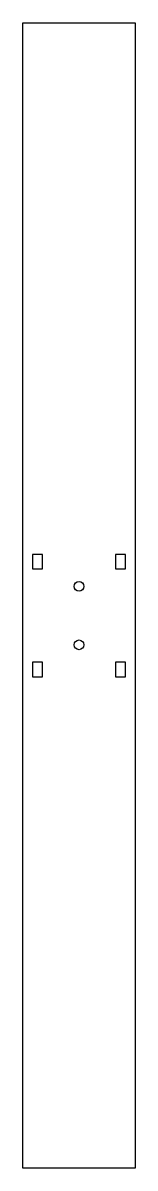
# Model space of a CAD drawing. Header units: millimetres. Extents: x -12 to 11, y -113 to 122.
import ezdxf

# ---------------------------------------------------------------- set-up
doc = ezdxf.new("R2010")
doc.units = ezdxf.units.MM
doc.layers.get('0').update_dxf_attribs({"linetype": 'CONTINUOUS'})

msp = doc.modelspace()

# ---------------------------------------------------------------- linework, layer by layer
for points in [[(-11.5, 121.63), (11.5, 121.63), (11.5, -113.37), (-11.5, -113.37)], [(-9.51, 12.57), (-9.51, 9.57), (-7.51, 9.57), (-7.51, 12.57)], [(9.51, 9.57), (9.51, 12.57), (7.51, 12.57), (7.51, 9.57)], [(-9.51, -9.57), (-9.51, -12.57), (-7.51, -12.57), (-7.51, -9.57)], [(9.51, -12.57), (9.51, -9.57), (7.51, -9.57), (7.51, -12.57)]]:
    msp.add_lwpolyline(points, close=True)
for centre in [(0, 6), (0, -6)]:
    msp.add_circle(centre, 1)

doc.saveas('drawing.dxf')
